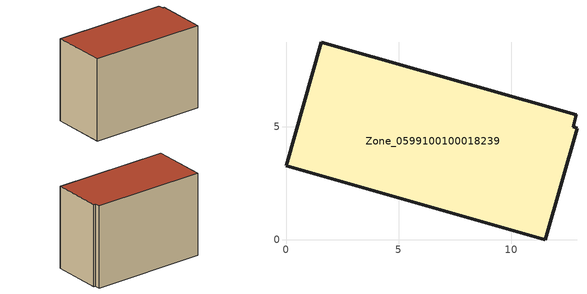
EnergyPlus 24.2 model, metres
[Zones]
Zone_0599100100018239
 floor ground (C_G): 12.92,4.94 11.51,0 0,3.27 1.55,8.75 12.88,5.54 12.74,5 z0
 wall outside (C_F): 12.88,5.54 1.55,8.75 0,3.27 11.51,0 12.92,4.94 12.74,5 12.88,5.54 z0:8.53
 roof outside (C_R): 11.51,0 12.92,4.94 12.74,5 12.88,5.54 1.55,8.75 0,3.27 z8.53
[BUILDING]
Pand.0599100100018239: North Axis=0; Terrain=City; Loads Convergence Tolerance Value=0.04; Temperature Convergence Tolerance Value=0.4; Solar Distribution=FullExterior; Maximum Number of Warmup Days=25; Minimum Number of Warmup Days=1
[Site:Location]
Rotterdam.The.Hague.AP_ZH_NLD Design_Conditions: Latitude=51.96; Longitude=4.45; Time Zone=1; Elevation=-4.5
[SITE:GROUNDTEMPERATURE:BUILDINGSURFACE]
18, 18, 18, 18, 18, 18, 18, 18, 18, 18, 18, 18
[MATERIAL] Thermal Absorptance=0.9; Solar Absorptance=0.7; Visible Absorptance=0.7
Name | Roughness | Thickness | Conductivity | Density | Specific Heat
G.TI.2015-2018 | MediumSmooth | 0.15 | 0.0428571 | 540 | 1210
F.TI.2015-2018 | Rough | 0.3 | 0.0666667 | 1920 | 840
R.TI.2015-2018 | MediumRough | 0.2 | 0.0333333 | 1500 | 1000
[CONSTRUCTION]
C_G: G.TI.2015-2018
C_F: F.TI.2015-2018
C_R: R.TI.2015-2018
[ZONE]
Zone_0599100100018239: Type=1; Multiplier=1; Ceiling Height=Autocalculate; Volume=Autocalculate; Floor Area=autocalculate; Part of Total Floor Area=Yes
[ZONEINFILTRATION:DESIGNFLOWRATE]
Infil_Zone_0599100100018239: Zone or ZoneList or Space or SpaceList=Zone_0599100100018239; Schedule=AlwaysOn; Design Flow Rate Calculation Method=Flow/Area; Flow Rate per Floor Area=0.0015; Constant Term Coefficient=1; Temperature Term Coefficient=0; Velocity Term Coefficient=0; Velocity Squared Term Coefficient=0
[HVACTEMPLATE:ZONE:IDEALLOADSAIRSYSTEM]
Zone_0599100100018239: Maximum Heating Supply Air Temperature=50; Minimum Cooling Supply Air Temperature=13; Maximum Heating Supply Air Humidity Ratio=0.0156; Minimum Cooling Supply Air Humidity Ratio=0.0077; Heating Limit=NoLimit; Cooling Limit=NoLimit; Dehumidification Control Type=ConstantSensibleHeatRatio; Cooling Sensible Heat Ratio=0.7; Dehumidification Setpoint=60; Humidification Control Type=None; Humidification Setpoint=30; Outdoor Air Method=None; Outdoor Air Flow Rate per Person=0.00944; Outdoor Air Flow Rate per Zone Floor Area=0; Outdoor Air Flow Rate per Zone=0; Demand Controlled Ventilation Type=None; Outdoor Air Economizer Type=NoEconomizer; Heat Recovery Type=None; Sensible Heat Recovery Effectiveness=0.7; Latent Heat Recovery Effectiveness=0.65
[ZONECONTROL:THERMOSTAT]
ThermostatControl_Zone_0599100100018239: Zone or ZoneList=Zone_0599100100018239; Control Type Schedule=DualSetpointControlType; Control 1=Thermostat_Zone_0599100100018239; Temperature Difference Between Cutout And Setpoint=0
[THERMOSTATSETPOINT:DUALSETPOINT]
Thermostat_Zone_0599100100018239: Heating Setpoint Temperature Schedule=HeatingSetpoint_Zone_0599100100018239; Cooling Setpoint Temperature Schedule=CoolingSetpoint_Zone_0599100100018239
[SCHEDULE:COMPACT]
HeatingSetpoint_Zone_0599100100018239: Through: 12/31, For: AllDays, Until: 24:00, 21
CoolingSetpoint_Zone_0599100100018239: Through: 12/31, For: AllDays, Until: 24:00, 24
DualSetpointControlType: Through: 12/31, For: AllDays, Until: 24:00, 4
AlwaysOn: Through: 12/31, For: AllDays, Until: 24:00, 1
